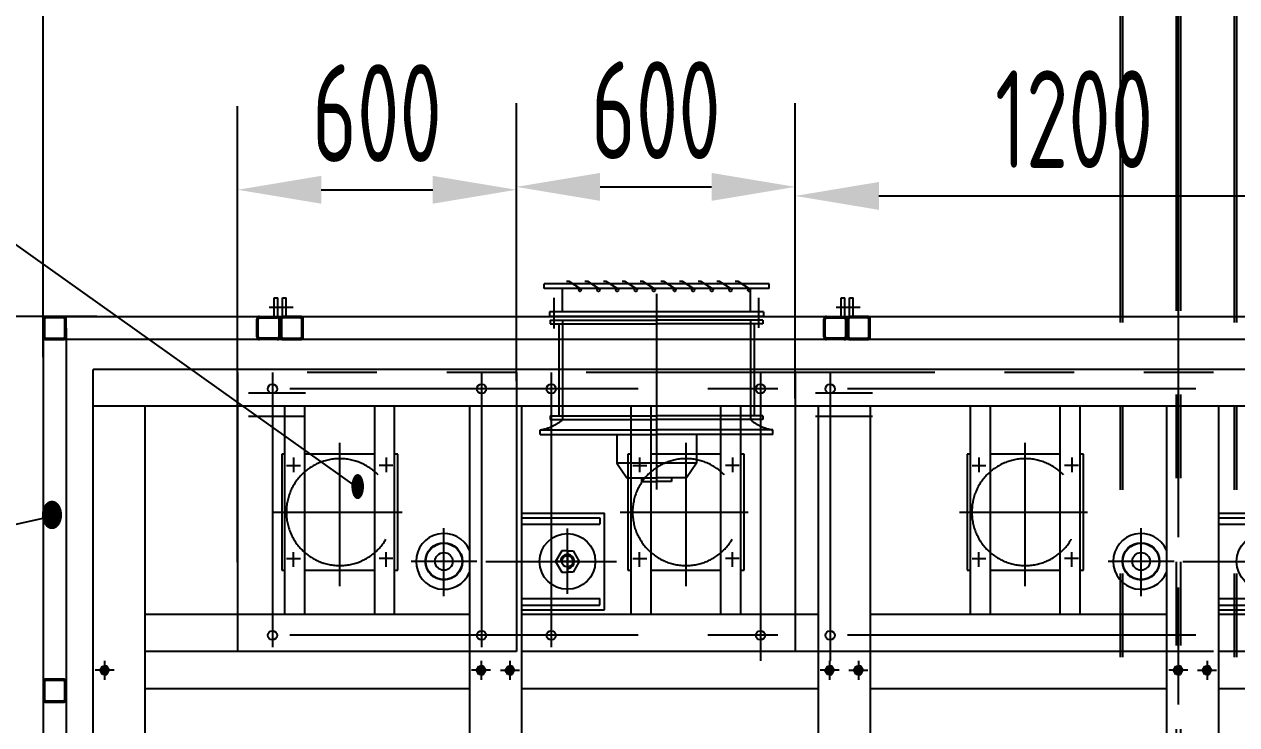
# Model space of a CAD drawing. Header units: millimetres. Extents: x 0 to 25200, y -693 to 17820.
# Drawn here: x 7063 to 9672, y 4457 to 5963 of the extents above; entities that cross this region are included whole.
import ezdxf
from ezdxf.enums import TextEntityAlignment as Align

# ---------------------------------------------------------------- set-up
doc = ezdxf.new("R2010")
doc.units = ezdxf.units.MM
doc.header["$LTSCALE"] = 600
for name, pattern in [('F', [0.75, 0.5, -0.25]), ('G', [2, 1.25, -0.25, 0.25, -0.25]), ('K', [2.5, 1.25, -0.25, 0.25, -0.25, 0.25, -0.25])]:
    doc.linetypes.add(name, pattern=pattern)
for name, color, linetype in [('01', 7, 'Continuous'), ('02', 1, 'Continuous'), ('04', 2, 'F'), ('05', 4, 'G'), ('07', 6, 'K'), ('08', 1, 'Continuous')]:
    doc.layers.add(name, color=color, linetype=linetype)
doc.styles.get("Standard").update_dxf_attribs({"font": 'isocp', "width": 0.707, "bigfont": 'intecad.shx'})
doc.dimstyles.new('INTE', dxfattribs={"dimscale": 60, "dimtxt": 3.5, "dimasz": 3, "dimexe": 3, "dimexo": 0, "dimgap": 1, "dimtad": 1, "dimdsep": 46, "dimtxsty": 'Standard', "dimcen": 0, "dimclrd": 1, "dimclre": 1, "dimclrt": 3, "dimadec": 0, "dimazin": 0, "dimtfac": 1, "dimtmove": 0, "dimatfit": 0, "dimfxl": 1, "dimarcsym": 0})

# ---------------------------------------------------------------- blocks, each defined once
blk = doc.blocks.new('ll')
at = {"layer": '01', "color": 7, "linetype": 'Continuous'}
for p, q in [((17799.6, 5990), (17799.6, 5542)), ((17842.6, 5990), (17842.6, 5542)), ((17992.6, 5990), (17992.6, 5542)), ((18035.6, 5990), (18035.6, 5542)), ((17792.6, 5645), (17792.6, 5895)), ((17792.6, 5895), (17799.6, 5895)), ((17842.6, 5895), (17992.6, 5895)), ((18035.6, 5895), (18042.6, 5895)), ((17799.6, 5645), (17792.6, 5645)), ((17992.6, 5645), (17842.6, 5645)), ((18042.6, 5645), (18035.6, 5645))]:
    blk.add_line(p, q, dxfattribs=at)
blk.add_lwpolyline([(18042.6, 5895), (18042.6, 5645)], dxfattribs=at)
at = {"layer": '04', "color": 2, "linetype": 'F'}
blk.add_circle((17917.6, 5770), 115, dxfattribs=at)
at = {"layer": '05'}
for p, q in [((17917.6, 5929.2), (17917.6, 5620.8)), ((17817.6, 5887.8), (17817.6, 5856.2)), ((18017.6, 5887.8), (18017.6, 5856.2)), ((17803.2, 5870), (17832.9, 5870)), ((18032, 5870), (18002.3, 5870)), ((17775.9, 5770), (18051.5, 5770)), ((17803.2, 5670), (17832.9, 5670)), ((17817.6, 5652.2), (17817.6, 5683.8)), ((18032, 5670), (18002.3, 5670)), ((18017.6, 5652.2), (18017.6, 5683.8))]:
    blk.add_line(p, q, dxfattribs=at)
blk = doc.blocks.new('01')
at = {"layer": '01'}
for p, q in [((18298.6, 5802.4), (13476.6, 5802.4)), ((18298.6, 5723.4), (13476.6, 5723.4)), ((14286.6, 5723.4), (14286.6, 4745.4)), ((14398.6, 5723.4), (14398.6, 4745.4)), ((15036.6, 5723.4), (15036.6, 4745.4)), ((15148.6, 5723.4), (15148.6, 4745.4)), ((15786.6, 5723.4), (15786.6, 4745.4)), ((15898.6, 5723.4), (15898.6, 4745.4)), ((14485.2, 5412.4), (14471.9, 5389.4)), ((14497.3, 5412.4), (14485.2, 5412.4)), ((14497.3, 5412.4), (14509.5, 5412.4)), ((14509.5, 5412.4), (14522.8, 5389.4)), ((14471.9, 5389.4), (14485.2, 5366.4)), ((14522.8, 5389.4), (14509.5, 5366.4)), ((14485.2, 5366.4), (14497.3, 5366.4)), ((14509.5, 5366.4), (14497.3, 5366.4))]:
    blk.add_line(p, q, dxfattribs=at)
at = {"layer": '01', "color": 7, "linetype": 'Continuous'}
for p, q in [((13476.6, 3688.4), (13476.6, 5802.4)), ((13588.6, 3767.4), (13588.6, 5723.4)), ((14398.6, 5493.4), (14577.3, 5493.4)), ((14398.6, 5483.4), (14567.3, 5483.4)), ((14567.3, 5483.4), (14567.3, 5469.4)), ((14577.3, 5285.4), (14577.3, 5493.4)), ((15898.6, 5493.4), (16077.3, 5493.4)), ((15898.6, 5483.4), (16067.3, 5483.4)), ((14398.6, 5469.4), (14567.3, 5469.4)), ((15898.6, 5469.4), (16067.3, 5469.4)), ((14398.6, 5309.4), (14567.3, 5309.4)), ((14567.3, 5295.4), (14567.3, 5309.4)), ((15898.6, 5309.4), (16067.3, 5309.4)), ((14286.6, 5275.4), (13588.6, 5275.4)), ((14398.6, 5295.4), (14567.3, 5295.4)), ((14398.6, 5285.4), (14577.3, 5285.4)), ((15036.6, 5275.4), (14398.6, 5275.4)), ((15786.6, 5275.4), (15148.6, 5275.4)), ((15898.6, 5295.4), (16067.3, 5295.4)), ((15898.6, 5285.4), (16077.3, 5285.4)), ((16570.6, 5275.4), (15898.6, 5275.4)), ((14286.6, 5195.4), (13588.6, 5195.4)), ((15036.6, 5195.4), (14398.6, 5195.4)), ((15786.6, 5195.4), (15148.6, 5195.4)), ((16570.6, 5195.4), (15898.6, 5195.4)), ((14286.6, 5115.4), (13588.6, 5115.4)), ((15036.6, 5115.4), (14398.6, 5115.4)), ((15786.6, 5115.4), (15148.6, 5115.4)), ((16570.6, 5115.4), (15898.6, 5115.4))]:
    blk.add_line(p, q, dxfattribs=at)
at = {"layer": '01'}
for centre, radius in [((13862.6, 5760.4), 10), ((14312.6, 5760.4), 10), ((14462.6, 5760.4), 10), ((14912.6, 5760.4), 10), ((15062.6, 5760.4), 10), ((14231.6, 5389.4), 40), ((14231.6, 5389.4), 39), ((15731.6, 5389.4), 40), ((15731.6, 5389.4), 39), ((14231.6, 5389.4), 19), ((14497.3, 5389.4), 12), ((15731.6, 5389.4), 19), ((13862.6, 5230.4), 10), ((14312.6, 5230.4), 10), ((14462.6, 5230.4), 10), ((14912.6, 5230.4), 10), ((15062.6, 5230.4), 10), ((13501.6, 5155.4), 4.8), ((14311.6, 5155.4), 4.8), ((14373.6, 5155.4), 4.8), ((15061.6, 5155.4), 4.8), ((15123.6, 5155.4), 4.8), ((15811.6, 5155.4), 4.8), ((15873.6, 5155.4), 4.8)]:
    blk.add_circle(centre, radius, dxfattribs=at)
at = {"layer": '01', "color": 7, "linetype": 'Continuous'}
for centre, radius in [((14497.3, 5389.4), 60), ((15997.3, 5389.4), 60), ((13501.6, 5155.4), 7), ((14311.6, 5155.4), 7), ((14373.6, 5155.4), 7), ((15061.6, 5155.4), 7), ((15123.6, 5155.4), 7), ((15811.6, 5155.4), 7), ((15873.6, 5155.4), 7)]:
    blk.add_circle(centre, radius, dxfattribs=at)
at = {"layer": '01'}
for centre in [(14231.6, 5389.4), (15731.6, 5389.4)]:
    blk.add_arc(centre, 60, 23.5565, 336.4435, dxfattribs=at)
at = {"layer": '02'}
for centre, radius, start, end in [((14497.3, 5389.4), 15, 269.3256, 180.755), ((13501.6, 5155.4), 6, 87.3887, 3.4423), ((14311.6, 5155.4), 6, 87.3887, 3.4423), ((14373.6, 5155.4), 6, 176.5577, 92.6113), ((15061.6, 5155.4), 6, 87.3887, 3.4423), ((15123.6, 5155.4), 6, 176.5577, 92.6113), ((15811.6, 5155.4), 6, 87.3887, 3.4423), ((15873.6, 5155.4), 6, 176.5577, 92.6113)]:
    blk.add_arc(centre, radius, start, end, dxfattribs=at)
at = {"layer": '04', "color": 2, "linetype": 'F'}
for p, q in [((13491.6, 5155.4), (13496.8, 5164.4)), ((13496.8, 5146.4), (13491.6, 5155.4)), ((13496.8, 5164.4), (13501.6, 5164.4)), ((13501.6, 5146.4), (13496.8, 5146.4)), ((13506.4, 5164.4), (13501.6, 5164.4)), ((13501.6, 5146.4), (13506.4, 5146.4)), ((13511.6, 5155.4), (13506.4, 5164.4)), ((13506.4, 5146.4), (13511.6, 5155.4)), ((14301.6, 5155.4), (14306.8, 5164.4)), ((14306.8, 5146.4), (14301.6, 5155.4)), ((14306.8, 5164.4), (14311.6, 5164.4)), ((14311.6, 5146.4), (14306.8, 5146.4)), ((14316.4, 5164.4), (14311.6, 5164.4)), ((14311.6, 5146.4), (14316.4, 5146.4)), ((14321.6, 5155.4), (14316.4, 5164.4)), ((14316.4, 5146.4), (14321.6, 5155.4)), ((14363.6, 5155.4), (14368.8, 5164.4)), ((14368.8, 5146.4), (14363.6, 5155.4)), ((14368.8, 5164.4), (14373.6, 5164.4)), ((14373.6, 5146.4), (14368.8, 5146.4)), ((14378.4, 5164.4), (14373.6, 5164.4)), ((14373.6, 5146.4), (14378.4, 5146.4)), ((14383.6, 5155.4), (14378.4, 5164.4)), ((14378.4, 5146.4), (14383.6, 5155.4)), ((15051.6, 5155.4), (15056.8, 5164.4)), ((15056.8, 5146.4), (15051.6, 5155.4)), ((15056.8, 5164.4), (15061.6, 5164.4)), ((15061.6, 5146.4), (15056.8, 5146.4)), ((15066.4, 5164.4), (15061.6, 5164.4)), ((15061.6, 5146.4), (15066.4, 5146.4)), ((15071.6, 5155.4), (15066.4, 5164.4)), ((15066.4, 5146.4), (15071.6, 5155.4)), ((15113.6, 5155.4), (15118.8, 5164.4)), ((15118.8, 5146.4), (15113.6, 5155.4)), ((15118.8, 5164.4), (15123.6, 5164.4)), ((15123.6, 5146.4), (15118.8, 5146.4)), ((15128.4, 5164.4), (15123.6, 5164.4)), ((15123.6, 5146.4), (15128.4, 5146.4)), ((15133.6, 5155.4), (15128.4, 5164.4)), ((15128.4, 5146.4), (15133.6, 5155.4)), ((15801.6, 5155.4), (15806.8, 5164.4)), ((15806.8, 5146.4), (15801.6, 5155.4)), ((15806.8, 5164.4), (15811.6, 5164.4)), ((15811.6, 5146.4), (15806.8, 5146.4)), ((15816.4, 5164.4), (15811.6, 5164.4)), ((15811.6, 5146.4), (15816.4, 5146.4)), ((15821.6, 5155.4), (15816.4, 5164.4)), ((15816.4, 5146.4), (15821.6, 5155.4)), ((15863.6, 5155.4), (15868.8, 5164.4)), ((15868.8, 5146.4), (15863.6, 5155.4)), ((15868.8, 5164.4), (15873.6, 5164.4)), ((15873.6, 5146.4), (15868.8, 5146.4)), ((15878.4, 5164.4), (15873.6, 5164.4)), ((15873.6, 5146.4), (15878.4, 5146.4)), ((15883.6, 5155.4), (15878.4, 5164.4)), ((15878.4, 5146.4), (15883.6, 5155.4))]:
    blk.add_line(p, q, dxfattribs=at)
at = {"layer": '05', "color": 4, "linetype": 'G'}
for p, q in [((13862.6, 5795.4), (13862.6, 5205)), ((14312.6, 5795.4), (14312.6, 5205)), ((14462.6, 5795.4), (14462.6, 5205)), ((14912.6, 5795.4), (14912.6, 5175.4)), ((15062.6, 5795.4), (15062.6, 5175.4)), ((18249.8, 5760.4), (13825.3, 5760.4)), ((14321.6, 5389.4), (14602.7, 5389.4)), ((15821.6, 5389.4), (16102.7, 5389.4)), ((18249.8, 5230.4), (13825.3, 5230.4))]:
    blk.add_line(p, q, dxfattribs=at)
at = {"layer": '05'}
for p, q in [((14231.6, 5314.8), (14231.6, 5460.6)), ((14497.3, 5320), (14497.3, 5459.9)), ((15731.6, 5314.8), (15731.6, 5460.6)), ((14497.3, 5412.6), (14497.3, 5366.1)), ((14302.6, 5389.4), (14161, 5389.4)), ((14523, 5389.4), (14471.6, 5389.4)), ((15802.6, 5389.4), (15661, 5389.4)), ((13501.6, 5175.3), (13501.6, 5134.6)), ((14311.6, 5175.3), (14311.6, 5134.6)), ((14373.6, 5175.3), (14373.6, 5134.6)), ((15061.6, 5175.3), (15061.6, 5134.6)), ((15123.6, 5175.3), (15123.6, 5134.6)), ((15811.6, 5175.3), (15811.6, 5134.6)), ((15873.6, 5175.3), (15873.6, 5134.6)), ((13522, 5155.4), (13481.2, 5155.4)), ((13491, 5155.4), (13512.1, 5155.4)), ((13501.6, 5145.8), (13501.6, 5165.2)), ((14332, 5155.4), (14291.2, 5155.4)), ((14301, 5155.4), (14322.1, 5155.4)), ((14311.6, 5145.8), (14311.6, 5165.2)), ((14353.2, 5155.4), (14394, 5155.4)), ((14384.1, 5155.4), (14363.1, 5155.4)), ((14373.6, 5145.8), (14373.6, 5165.2)), ((15082, 5155.4), (15041.2, 5155.4)), ((15051, 5155.4), (15072.1, 5155.4)), ((15061.6, 5145.8), (15061.6, 5165.2)), ((15103.2, 5155.4), (15144, 5155.4)), ((15134.1, 5155.4), (15113.1, 5155.4)), ((15123.6, 5145.8), (15123.6, 5165.2)), ((15832, 5155.4), (15791.2, 5155.4)), ((15801, 5155.4), (15822.1, 5155.4)), ((15811.6, 5145.8), (15811.6, 5165.2)), ((15853.2, 5155.4), (15894, 5155.4)), ((15884.1, 5155.4), (15863.1, 5155.4)), ((15873.6, 5145.8), (15873.6, 5165.2))]:
    blk.add_line(p, q, dxfattribs=at)
at = {"layer": '07', "color": 6, "linetype": 'K'}
for p, q in [((18287.6, 5795.4), (13787.6, 5795.4)), ((13787.6, 5795.4), (13787.6, 5195.4)), ((14387.6, 5795.4), (14387.6, 5195.4)), ((14987.6, 5795.4), (14987.6, 5195.4)), ((18287.6, 5195.4), (13787.6, 5195.4))]:
    blk.add_line(p, q, dxfattribs=at)
at = {"layer": '04', "xscale": -1, "rotation": 180}
for p in [(-3910, 11265.4), (-3165, 11265.4), (-2435, 11265.4)]:
    blk.add_blockref('ll', p, dxfattribs=at)
blk = doc.blocks.new('erewrew')
at = {"layer": '02'}
h = blk.add_hatch(dxfattribs=at)
h.set_pattern_fill('LINE', color=256, scale=3, angle=45, style=0)
h.set_pattern_definition([(135, (9080.844, -7056.198), (6.735192, 6.735192), [])])
h.paths.add_polyline_path([(-24724.9, 3528.9), (-24724.9, 3490.9, 0.414214), (-24718.9, 3484.9), (-24680.9, 3484.9, 0.414214), (-24674.9, 3490.9), (-24674.9, 3528.9, 0.414214), (-24680.9, 3534.9), (-24718.9, 3534.9, 0.414214)])
h.paths.add_polyline_path([(-24718.9, 3531.9, 0.414214), (-24721.9, 3528.9), (-24721.9, 3490.9, 0.414214), (-24718.9, 3487.9), (-24680.9, 3487.9, 0.414214), (-24677.9, 3490.9), (-24677.9, 3528.9, 0.414214), (-24680.9, 3531.9)], flags=16)
h = blk.add_hatch(dxfattribs=at)
h.set_pattern_fill('LINE', color=256, scale=3, angle=45, style=0)
h.set_pattern_definition([(45, (-58020.561, -7056.198), (-6.735192, 6.735192), [])])
h.paths.add_polyline_path([(-24220.9, 3484.9, 0.414214), (-24214.9, 3490.9), (-24214.9, 3528.9, 0.414214), (-24220.9, 3534.9), (-24258.9, 3534.9, 0.414214), (-24264.9, 3528.9), (-24264.9, 3490.9, 0.414214), (-24258.9, 3484.9)])
h.paths.add_polyline_path([(-24217.9, 3487.9), (-24261.9, 3487.9), (-24261.9, 3531.9), (-24217.9, 3531.9)], flags=16)
h = blk.add_hatch(dxfattribs=at)
h.set_pattern_fill('LINE', color=256, scale=3, angle=45, style=0)
h.set_pattern_definition([(135, (9590.844, -7056.198), (6.735192, 6.735192), [])])
h.paths.add_polyline_path([(-24214.9, 3528.9), (-24214.9, 3490.9, 0.414214), (-24208.9, 3484.9), (-24170.9, 3484.9, 0.414214), (-24164.9, 3490.9), (-24164.9, 3528.9, 0.414214), (-24170.9, 3534.9), (-24208.9, 3534.9, 0.414214)])
h.paths.add_polyline_path([(-24208.9, 3531.9, 0.414214), (-24211.9, 3528.9), (-24211.9, 3490.9, 0.414214), (-24208.9, 3487.9), (-24170.9, 3487.9, 0.414214), (-24167.9, 3490.9), (-24167.9, 3528.9, 0.414214), (-24170.9, 3531.9)], flags=16)
h = blk.add_hatch(dxfattribs=at)
h.set_pattern_fill('LINE', color=256, scale=3, angle=45, style=0)
h.set_pattern_definition([(45, (-56800.561, -7056.198), (-6.735192, 6.735192), [])])
h.paths.add_polyline_path([(-23000.9, 3484.9, 0.414214), (-22994.9, 3490.9), (-22994.9, 3528.9, 0.414214), (-23000.9, 3534.9), (-23038.9, 3534.9, 0.414214), (-23044.9, 3528.9), (-23044.9, 3490.9, 0.414214), (-23038.9, 3484.9)])
h.paths.add_polyline_path([(-22997.9, 3487.9), (-23041.9, 3487.9), (-23041.9, 3531.9), (-22997.9, 3531.9)], flags=16)
h = blk.add_hatch(dxfattribs=at)
h.set_pattern_fill('LINE', color=256, scale=3, angle=45, style=0)
h.set_pattern_definition([(135, (10810.844, -7056.198), (6.735192, 6.735192), [])])
h.paths.add_polyline_path([(-22994.9, 3528.9), (-22994.9, 3490.9, 0.414214), (-22988.9, 3484.9), (-22950.9, 3484.9, 0.414214), (-22944.9, 3490.9), (-22944.9, 3528.9, 0.414214), (-22950.9, 3534.9), (-22988.9, 3534.9, 0.414214)])
h.paths.add_polyline_path([(-22988.9, 3531.9, 0.414214), (-22991.9, 3528.9), (-22991.9, 3490.9, 0.414214), (-22988.9, 3487.9), (-22950.9, 3487.9, 0.414214), (-22947.9, 3490.9), (-22947.9, 3528.9, 0.414214), (-22950.9, 3531.9)], flags=16)
h = blk.add_hatch(dxfattribs=at)
h.set_pattern_fill('LINE', color=256, scale=3, angle=45, style=0)
h.set_pattern_definition([(135, (9080.844, -7836.198), (6.735192, 6.735192), [])])
h.paths.add_polyline_path([(-24724.9, 2748.9), (-24724.9, 2710.9, 0.414214), (-24718.9, 2704.9), (-24680.9, 2704.9, 0.414214), (-24674.9, 2710.9), (-24674.9, 2748.9, 0.414214), (-24680.9, 2754.9), (-24718.9, 2754.9, 0.414214)])
h.paths.add_polyline_path([(-24718.9, 2751.9, 0.414214), (-24721.9, 2748.9), (-24721.9, 2710.9, 0.414214), (-24718.9, 2707.9), (-24680.9, 2707.9, 0.414214), (-24677.9, 2710.9), (-24677.9, 2748.9, 0.414214), (-24680.9, 2751.9)], flags=16)
for p, q in [((-23633.9, 3526.9), (-23633.9, 3518.9)), ((-23633.9, 3526.9), (-23404.9, 3526.9)), ((-23633.9, 3526.9), (-23404.9, 3526.9)), ((-23175.9, 3526.9), (-23404.9, 3526.9)), ((-23175.9, 3526.9), (-23404.9, 3526.9)), ((-23175.9, 3526.9), (-23175.9, 3518.9)), ((-23633.9, 3518.9), (-23404.9, 3518.9)), ((-23614.9, 3518.9), (-23614.9, 3320.9)), ((-23175.9, 3518.9), (-23404.9, 3518.9)), ((-23194.9, 3518.9), (-23194.9, 3320.9)), ((-23633.9, 3320.9), (-23633.9, 3312.9)), ((-23633.9, 3320.9), (-23404.9, 3320.9)), ((-23175.9, 3320.9), (-23404.9, 3320.9)), ((-23175.9, 3320.9), (-23175.9, 3312.9)), ((-23654.9, 3280.9), (-23654.9, 3290.9)), ((-23654.9, 3290.9), (-23404.9, 3290.9)), ((-23633.9, 3312.9), (-23404.9, 3312.9)), ((-23175.9, 3312.9), (-23404.9, 3312.9)), ((-23154.9, 3290.9), (-23404.9, 3290.9)), ((-23154.9, 3280.9), (-23154.9, 3290.9)), ((-23654.9, 3280.9), (-23404.9, 3280.9)), ((-23154.9, 3280.9), (-23404.9, 3280.9))]:
    blk.add_line(p, q)
for centre, start, end in [((-23670.1, 3387.5), 278.968, 310.2792), ((-23139.6, 3387.5), 229.7208, 261.032)]:
    blk.add_arc(centre, 97.8, start, end)
at = {"layer": '01', "color": 7, "linetype": 'Continuous'}
for p, q in [((-23162.8, 3604.9), (-23646.9, 3604.9)), ((-23646.9, 3594.9), (-23646.9, 3604.9)), ((-23593, 3610), (-23598.9, 3610)), ((-23568.1, 3594.2), (-23593, 3610)), ((-23553, 3610), (-23558.9, 3610)), ((-23528.1, 3594.2), (-23553, 3610)), ((-23513, 3610), (-23518.9, 3610)), ((-23488.1, 3594.2), (-23513, 3610)), ((-23473, 3610), (-23478.9, 3610)), ((-23448.1, 3594.2), (-23473, 3610)), ((-23434, 3610), (-23439.9, 3610)), ((-23409.1, 3594.2), (-23434, 3610)), ((-23389.3, 3610), (-23395.3, 3610)), ((-23364.5, 3594.2), (-23389.3, 3610)), ((-23349.3, 3610), (-23355.3, 3610)), ((-23324.5, 3594.2), (-23349.3, 3610)), ((-23309.3, 3610), (-23315.3, 3610)), ((-23284.5, 3594.2), (-23309.3, 3610)), ((-23269.3, 3610), (-23275.3, 3610)), ((-23244.5, 3594.2), (-23269.3, 3610)), ((-23229.3, 3610), (-23235.3, 3610)), ((-23204.5, 3594.2), (-23229.3, 3610)), ((-23162.8, 3594.9), (-23162.8, 3604.9)), ((-24227.9, 3534.9), (-24227.9, 3574.9)), ((-24219.9, 3534.9), (-24219.9, 3574.9)), ((-24209.9, 3534.9), (-24209.9, 3574.9)), ((-24201.9, 3534.9), (-24201.9, 3574.9)), ((-23162.8, 3594.9), (-23646.9, 3594.9)), ((-23606.9, 3544.9), (-23606.9, 3594.9)), ((-23202.9, 3544.9), (-23202.9, 3594.9)), ((-23007.9, 3534.9), (-23007.9, 3574.9)), ((-22999.9, 3534.9), (-22999.9, 3574.9)), ((-22989.9, 3534.9), (-22989.9, 3574.9)), ((-22981.9, 3534.9), (-22981.9, 3574.9)), ((-24724.9, 3528.9), (-24724.9, 3490.9)), ((-24724.9, 3528.9), (-24724.9, 1297.5)), ((-24721.9, 3528.9), (-24721.9, 3490.9)), ((-24680.9, 3534.9), (-24718.9, 3534.9)), ((-24680.9, 3531.9), (-24718.9, 3531.9)), ((-24680.9, 3534.9), (-19378.9, 3534.9)), ((-24677.9, 3490.9), (-24677.9, 3528.9)), ((-24674.9, 3490.9), (-24674.9, 3528.9)), ((-24264.9, 3490.9), (-24264.9, 3528.9)), ((-24261.9, 3490.9), (-24261.9, 3528.9)), ((-24258.9, 3534.9), (-24220.9, 3534.9)), ((-24258.9, 3531.9), (-24220.9, 3531.9)), ((-24217.9, 3528.9), (-24217.9, 3490.9)), ((-24214.9, 3528.9), (-24214.9, 3490.9)), ((-24214.9, 3528.9), (-24214.9, 3490.9)), ((-24211.9, 3528.9), (-24211.9, 3490.9)), ((-24170.9, 3534.9), (-24208.9, 3534.9)), ((-24170.9, 3531.9), (-24208.9, 3531.9)), ((-24167.9, 3490.9), (-24167.9, 3528.9)), ((-24164.9, 3490.9), (-24164.9, 3528.9)), ((-23174.9, 3544.9), (-23634.9, 3544.9)), ((-23634.9, 3544.9), (-23634.9, 3534.9)), ((-23174.9, 3534.9), (-23634.9, 3534.9)), ((-23174.9, 3544.9), (-23174.9, 3534.9)), ((-23044.9, 3490.9), (-23044.9, 3528.9)), ((-23041.9, 3490.9), (-23041.9, 3528.9)), ((-23038.9, 3534.9), (-23000.9, 3534.9)), ((-23038.9, 3531.9), (-23000.9, 3531.9)), ((-23007.9, 3534.9), (-22999.9, 3534.9)), ((-22997.9, 3528.9), (-22997.9, 3490.9)), ((-22994.9, 3528.9), (-22994.9, 3490.9)), ((-22994.9, 3528.9), (-22994.9, 3490.9)), ((-22991.9, 3528.9), (-22991.9, 3490.9)), ((-22989.9, 3534.9), (-22981.9, 3534.9)), ((-22950.9, 3534.9), (-22988.9, 3534.9)), ((-22950.9, 3531.9), (-22988.9, 3531.9)), ((-22947.9, 3490.9), (-22947.9, 3528.9)), ((-22944.9, 3490.9), (-22944.9, 3528.9)), ((-24674.9, 3509.9), (-24674.9, 1295.3)), ((-24718.9, 3487.9), (-24680.9, 3487.9)), ((-24718.9, 3484.9), (-24680.9, 3484.9)), ((-19378.9, 3484.9), (-24680.9, 3484.9)), ((-24220.9, 3487.9), (-24258.9, 3487.9)), ((-24220.9, 3484.9), (-24258.9, 3484.9)), ((-24208.9, 3487.9), (-24170.9, 3487.9)), ((-24208.9, 3484.9), (-24170.9, 3484.9)), ((-23000.9, 3487.9), (-23038.9, 3487.9)), ((-23000.9, 3484.9), (-23038.9, 3484.9)), ((-22988.9, 3487.9), (-22950.9, 3487.9)), ((-22988.9, 3484.9), (-22950.9, 3484.9)), ((-23490.5, 3280.9), (-23490.5, 3219)), ((-23319.2, 3280.9), (-23319.2, 3219)), ((-24724.9, 2748.9), (-24724.9, 2710.9)), ((-24721.9, 2748.9), (-24721.9, 2710.9)), ((-24680.9, 2754.9), (-24718.9, 2754.9)), ((-24680.9, 2751.9), (-24718.9, 2751.9)), ((-24677.9, 2710.9), (-24677.9, 2748.9)), ((-24674.9, 2710.9), (-24674.9, 2748.9)), ((-24718.9, 2707.9), (-24680.9, 2707.9)), ((-24718.9, 2704.9), (-24680.9, 2704.9))]:
    blk.add_line(p, q, dxfattribs=at)
at = {"layer": '01'}
for p, q in [((-24227.9, 3574.9), (-24219.9, 3574.9)), ((-24209.9, 3574.9), (-24201.9, 3574.9)), ((-23007.9, 3574.9), (-22999.9, 3574.9)), ((-22989.9, 3574.9), (-22981.9, 3574.9)), ((-23319.2, 3219), (-23490.5, 3219)), ((-23490.5, 3219), (-23469.1, 3187.6)), ((-23319.2, 3219), (-23340.6, 3187.6)), ((-23469.1, 3187.6), (-23404.9, 3187.6)), ((-23437, 3187.6), (-23437, 3179.6)), ((-23340.6, 3187.6), (-23404.9, 3187.6)), ((-23372.7, 3187.6), (-23372.7, 3179.6)), ((-23437, 3179.6), (-23404.9, 3179.6)), ((-23372.7, 3179.6), (-23404.9, 3179.6))]:
    blk.add_line(p, q, dxfattribs=at)
at = {"layer": '01', "color": 7, "linetype": 'Continuous'}
for centre in [(-23569.5, 3591.7), (-23529.5, 3591.7), (-23489.5, 3591.7), (-23449.5, 3591.7), (-23410.5, 3591.7), (-23365.9, 3591.7), (-23325.9, 3591.7), (-23285.9, 3591.7), (-23245.9, 3591.7), (-23205.9, 3591.7)]:
    blk.add_circle(centre, 2.89, dxfattribs=at)
for centre, radius, start, end in [((-24718.9, 3528.9), 6, 90, 180), ((-24718.9, 3528.9), 3, 90, 180), ((-24680.9, 3528.9), 6, 0, 90), ((-24680.9, 3528.9), 3, 0, 90), ((-24258.9, 3528.9), 6, 90, 180), ((-24258.9, 3528.9), 3, 90, 180), ((-24220.9, 3528.9), 6, 0, 90), ((-24220.9, 3528.9), 3, 0, 90), ((-24208.9, 3528.9), 6, 90, 180), ((-24208.9, 3528.9), 3, 90, 180), ((-24170.9, 3528.9), 6, 0, 90), ((-24170.9, 3528.9), 3, 0, 90), ((-23038.9, 3528.9), 6, 90, 180), ((-23038.9, 3528.9), 3, 90, 180), ((-23000.9, 3528.9), 6, 0, 90), ((-23000.9, 3528.9), 3, 0, 90), ((-22988.9, 3528.9), 6, 90, 180), ((-22988.9, 3528.9), 3, 90, 180), ((-22950.9, 3528.9), 6, 0, 90), ((-22950.9, 3528.9), 3, 0, 90), ((-24718.9, 3490.9), 6, 180, 270), ((-24718.9, 3490.9), 3, 180, 270), ((-24680.9, 3490.9), 3, 270, 0), ((-24680.9, 3490.9), 6, 270, 0), ((-24258.9, 3490.9), 6, 180, 270), ((-24258.9, 3490.9), 3, 180, 270), ((-24220.9, 3490.9), 3, 270, 0), ((-24220.9, 3490.9), 6, 270, 0), ((-24208.9, 3490.9), 6, 180, 270), ((-24208.9, 3490.9), 3, 180, 270), ((-24170.9, 3490.9), 3, 270, 0), ((-24170.9, 3490.9), 6, 270, 0), ((-23038.9, 3490.9), 6, 180, 270), ((-23038.9, 3490.9), 3, 180, 270), ((-23000.9, 3490.9), 3, 270, 0), ((-23000.9, 3490.9), 6, 270, 0), ((-22988.9, 3490.9), 6, 180, 270), ((-22988.9, 3490.9), 3, 180, 270), ((-22950.9, 3490.9), 3, 270, 0), ((-22950.9, 3490.9), 6, 270, 0), ((-24718.9, 2748.9), 6, 90, 180), ((-24718.9, 2748.9), 3, 90, 180), ((-24680.9, 2748.9), 6, 0, 90), ((-24680.9, 2748.9), 3, 0, 90), ((-24718.9, 2710.9), 6, 180, 270), ((-24718.9, 2710.9), 3, 180, 270), ((-24680.9, 2710.9), 3, 270, 0), ((-24680.9, 2710.9), 6, 270, 0)]:
    blk.add_arc(centre, radius, start, end, dxfattribs=at)
at = {"layer": '04', "color": 2, "linetype": 'F'}
for p, q in [((-23606.9, 3526.9), (-23606.9, 3312.9)), ((-23202.9, 3526.9), (-23202.9, 3312.9))]:
    blk.add_line(p, q, dxfattribs=at)
at = {"layer": '05', "color": 4, "linetype": 'G'}
for p, q in [((-23624.9, 3539), (-23624.9, 3575.2)), ((-23404.9, 3583.7), (-23404.9, 3162.3)), ((-23184.9, 3539), (-23184.9, 3575.2)), ((-23624.9, 3508.6), (-23624.9, 3547.2))]:
    blk.add_line(p, q, dxfattribs=at)
at = {"layer": '05'}
for p, q in [((-24238.6, 3554.9), (-24186.7, 3554.9)), ((-23018.6, 3554.9), (-22966.7, 3554.9)), ((-23184.9, 3510.2), (-23184.9, 3540.8))]:
    blk.add_line(p, q, dxfattribs=at)
at = {"layer": '05', "color": 142, "linetype": 'G'}
for p, q in [((-24160.1, 3369.9), (-24282.9, 3369.9)), ((-22940.1, 3369.9), (-23062.9, 3369.9)), ((-24160.1, 3319.9), (-24282.9, 3319.9)), ((-22940.1, 3319.9), (-23062.9, 3319.9))]:
    blk.add_line(p, q, dxfattribs=at)
blk = doc.blocks.new('*D847')
at = {"layer": '08', "color": 1, "lineweight": -2, "ltscale": 1.2}
for p, q in [((7103.4, 5246.8), (7103.4, 6255.9)), ((12493.4, 5344.4), (12493.4, 6255.9)), ((12313.4, 6075.9), (7283.4, 6075.9))]:
    blk.add_line(p, q, dxfattribs=at)
at = {"layer": '08', "color": 1, "ltscale": 1.2}
for points in [[(7283.4, 6105.9), (7283.4, 6045.9), (7103.4, 6075.9)], [(12313.4, 6105.9), (12313.4, 6045.9), (12493.4, 6075.9)]]:
    blk.add_solid(points, dxfattribs=at)
at = {"layer": 'Defpoints', "color": 0, "ltscale": 1.2}
for p in [(7103.4, 6075.9), (12493.4, 5344.4), (7103.4, 5246.8)]:
    blk.add_point(p, dxfattribs=at)
at = {"layer": '08', "color": 3, "ltscale": 1.2, "insert": (9798.4, 6240.9), "char_height": 210, "attachment_point": 5}
blk.add_mtext('5390', dxfattribs=at)
blk = doc.blocks.new('*D848')
at = {"layer": '08', "color": 1, "lineweight": -2, "ltscale": 1.2}
for p, q in [((7219.2, 5334.8), (6226.3, 5334.8)), ((6406.3, 3134.8), (6406.3, 5154.8)), ((7076.6, 2954.8), (6226.3, 2954.8))]:
    blk.add_line(p, q, dxfattribs=at)
at = {"layer": '08', "color": 1, "ltscale": 1.2}
for points in [[(6376.3, 5154.8), (6436.3, 5154.8), (6406.3, 5334.8)], [(6376.3, 3134.8), (6436.3, 3134.8), (6406.3, 2954.8)]]:
    blk.add_solid(points, dxfattribs=at)
at = {"layer": 'Defpoints', "color": 0, "ltscale": 1.2}
for p in [(6406.3, 5334.8), (7219.2, 5334.8), (7076.6, 2954.8)]:
    blk.add_point(p, dxfattribs=at)
at = {"layer": '08', "color": 3, "ltscale": 1.2, "insert": (6241.2, 4144.8), "char_height": 210, "attachment_point": 5, "rotation": 90}
blk.add_mtext('2380', dxfattribs=at)
blk = doc.blocks.new('*D865')
at = {"layer": '08', "color": 1, "lineweight": -2, "ltscale": 1.2}
for p, q in [((7521.9, 4806.4), (7521.9, 5787.2)), ((8121.9, 5195.7), (8121.9, 5787.2)), ((7701.9, 5607.2), (7941.9, 5607.2))]:
    blk.add_line(p, q, dxfattribs=at)
at = {"layer": '08', "color": 1, "ltscale": 1.2}
for points in [[(7701.9, 5637.2), (7701.9, 5577.2), (7521.9, 5607.2)], [(7941.9, 5637.2), (7941.9, 5577.2), (8121.9, 5607.2)]]:
    blk.add_solid(points, dxfattribs=at)
at = {"layer": 'Defpoints', "color": 0, "ltscale": 1.2}
for p in [(8121.9, 5607.2), (8121.9, 5195.7), (7521.9, 4806.4)]:
    blk.add_point(p, dxfattribs=at)
at = {"layer": '08', "color": 3, "ltscale": 1.2, "insert": (7821.9, 5772.2), "char_height": 210, "attachment_point": 5}
blk.add_mtext('600', dxfattribs=at)
blk = doc.blocks.new('*D866')
at = {"layer": '08', "color": 1, "lineweight": -2, "ltscale": 1.2}
for p, q in [((8121.9, 5438.9), (8121.9, 5793.4)), ((8721.9, 5158.1), (8721.9, 5793.4)), ((8301.9, 5613.4), (8541.9, 5613.4))]:
    blk.add_line(p, q, dxfattribs=at)
at = {"layer": '08', "color": 1, "ltscale": 1.2}
for points in [[(8301.9, 5643.4), (8301.9, 5583.4), (8121.9, 5613.4)], [(8541.9, 5643.4), (8541.9, 5583.4), (8721.9, 5613.4)]]:
    blk.add_solid(points, dxfattribs=at)
at = {"layer": 'Defpoints', "color": 0, "ltscale": 1.2}
for p in [(8721.9, 5613.4), (8121.9, 5438.9), (8721.9, 5158.1)]:
    blk.add_point(p, dxfattribs=at)
at = {"layer": '08', "color": 3, "ltscale": 1.2, "insert": (8421.9, 5778.4), "char_height": 210, "attachment_point": 5}
blk.add_mtext('600', dxfattribs=at)
blk = doc.blocks.new('*D867')
at = {"layer": '08', "color": 1, "lineweight": -2, "ltscale": 1.2}
for p, q in [((8721.9, 5423.2), (8721.9, 5774)), ((9921.9, 5213.8), (9921.9, 5774)), ((8901.9, 5594), (9741.9, 5594))]:
    blk.add_line(p, q, dxfattribs=at)
at = {"layer": '08', "color": 1, "ltscale": 1.2}
for points in [[(8901.9, 5624), (8901.9, 5564), (8721.9, 5594)], [(9741.9, 5624), (9741.9, 5564), (9921.9, 5594)]]:
    blk.add_solid(points, dxfattribs=at)
at = {"layer": 'Defpoints', "color": 0, "ltscale": 1.2}
for p in [(9921.9, 5594), (8721.9, 5423.2), (9921.9, 5213.8)]:
    blk.add_point(p, dxfattribs=at)
at = {"layer": '08', "color": 3, "ltscale": 1.2, "insert": (9321.9, 5759), "char_height": 210, "attachment_point": 5}
blk.add_mtext('1200', dxfattribs=at)

msp = doc.modelspace()

# ---------------------------------------------------------------- linework, layer by layer
at = {"layer": '02', "ltscale": 1.2}
for p, q in [((7780.37, 4966.168), (6105.229, 6157.705)), ((7122.558, 4904.558), (5748.989, 4602.718))]:
    msp.add_line(p, q, dxfattribs=at)
at = {"layer": '05', "color": 4, "linetype": 'G', "ltscale": 1.2}
msp.add_line((9546.904, 3420.297), (9546.904, 7648.812), dxfattribs=at)
at = {"layer": '07', "color": 6, "linetype": 'K', "ltscale": 1.2}
for p, q in [((9546.904, 3491.77), (9546.904, 6451.072)), ((9421.904, 3521.812), (9421.904, 6429.77)), ((9426.904, 3521.812), (9426.904, 6429.77)), ((9666.904, 3521.812), (9666.904, 6429.77)), ((9671.904, 3521.812), (9671.904, 6429.77)), ((9542.404, 3546.812), (9542.404, 6404.77)), ((9551.404, 3546.812), (9551.404, 6404.77))]:
    msp.add_line(p, q, dxfattribs=at)

# ---------------------------------------------------------------- block references
at = {"layer": '01', "ltscale": 1.2}
msp.add_blockref('01', (-6265.685, -581.565), dxfattribs=at)
at = {"layer": '05', "ltscale": 1.2}
msp.add_blockref('erewrew', (31828.262, 1799.918), dxfattribs=at)

# ---------------------------------------------------------------- texts
at = {"layer": '02', "ltscale": 1.2, "width": 0.605172}
msp.add_text('●', height=50, dxfattribs=at).set_placement((7765.37, 4941.168), (7795.37, 4941.168), align=Align.FIT)
at = {"layer": '02', "ltscale": 1.2, "insert": (7122.558, 4904.558), "char_height": 50, "attachment_point": 5}
msp.add_mtext('{\\fSimSun|b0|i0|c134|p2;●}', dxfattribs=at)

# ---------------------------------------------------------------- dimensions: what is measured, and where the dimension line sits
at = {"layer": '08', "ltscale": 1.2}
for base, p1, p2, picture, middle in [((7103.404, 6075.946), (12493.404, 5344.383), (7103.404, 5246.802), '*D847', (9798.404, 6240.946)), ((8121.904, 5607.172), (7521.904, 4806.418), (8121.904, 5195.726), '*D865', (7821.904, 5772.172)), ((8721.904, 5613.422), (8121.904, 5438.949), (8721.904, 5158.077), '*D866', (8421.904, 5778.422)), ((9921.904, 5594.004), (8721.904, 5423.249), (9921.904, 5213.812), '*D867', (9321.904, 5759.024))]:
    dim = msp.add_linear_dim(base=base, p1=p1, p2=p2, dimstyle='INTE', dxfattribs=at)
    dim.commit()
    dim.dimension.update_dxf_attribs({"geometry": picture, "text_midpoint": middle})
dim = msp.add_linear_dim(base=(6406.267, 5334.812), p1=(7076.646, 2954.812), p2=(7219.241, 5334.812), angle=90, dimstyle='INTE', dxfattribs=at)
dim.commit()
dim.dimension.update_dxf_attribs({"geometry": '*D848', "text_midpoint": (6241.246, 4144.812)})

doc.saveas('drawing.dxf')
